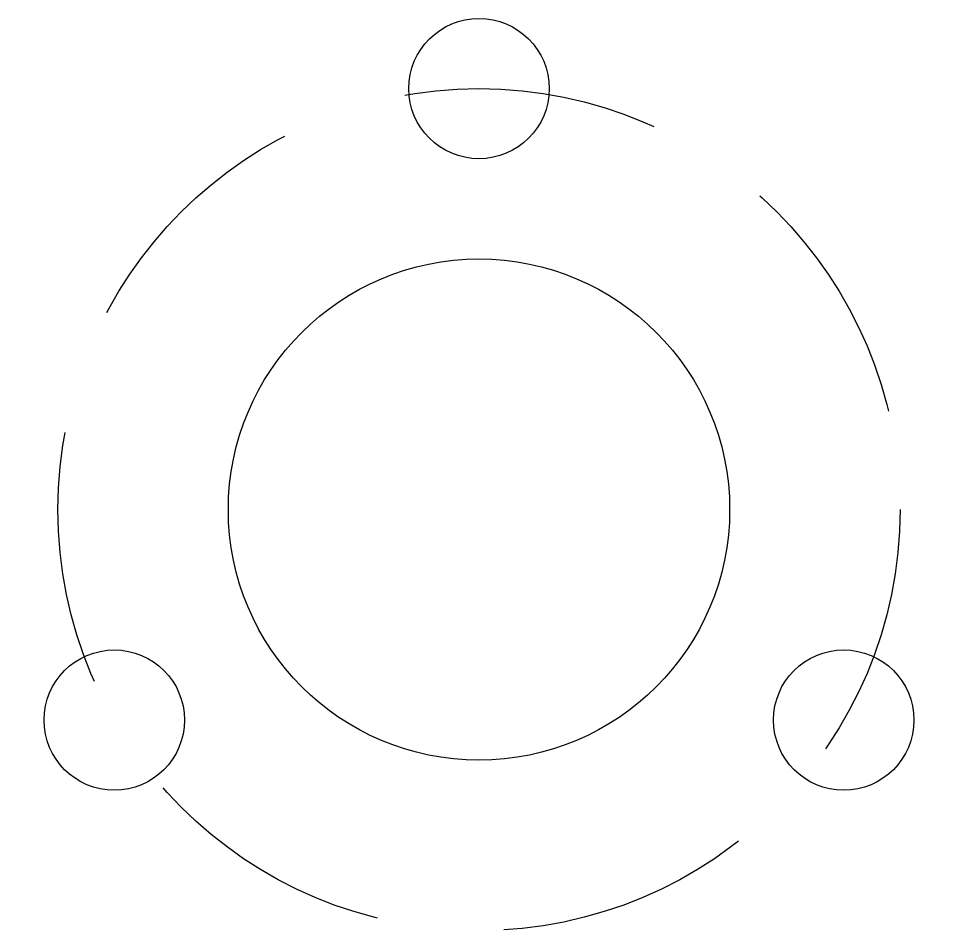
# Model space of a CAD drawing. Header units: millimetres. Extents: x -23 to 23, y -21 to 24.5.
import ezdxf

# ---------------------------------------------------------------- set-up
doc = ezdxf.new("R2010")
doc.units = ezdxf.units.MM
doc.linetypes.add('DASHED', pattern=[19.05, 12.7, -6.35])
doc.layers.add('arr', color=7, linetype='Continuous')
doc.layers.add('asys', color=7, linetype='DASHED')

# ---------------------------------------------------------------- blocks, each defined once
blk = doc.blocks.new('*U8')
at = {"layer": 'arr'}
blk.add_circle((0, 0), 3.5, dxfattribs=at)
blk = doc.blocks.new('*U9')
at = {"layer": 'arr', "color": 0, "linetype": 'ByBlock', "lineweight": -2, "transparency": 16777216}
blk.add_blockref('*U8', (0, 21), dxfattribs=at)
for p, rotation in [((-18.187, -10.5), 120), ((18.187, -10.5), 239.9999999999999)]:
    blk.add_blockref('*U8', p, dxfattribs=dict(at, rotation=rotation))

msp = doc.modelspace()

# ---------------------------------------------------------------- linework, layer by layer
at = {"layer": 'asys'}
msp.add_circle((0, 0), 21, dxfattribs=at)
at = {"layer": 'asys', "linetype": 'Continuous'}
msp.add_circle((0, 0), 12.5, dxfattribs=at)

# ---------------------------------------------------------------- block references
at = {"layer": 'arr'}
msp.add_blockref('*U9', (0, 0), dxfattribs=at)

doc.saveas('drawing.dxf')
